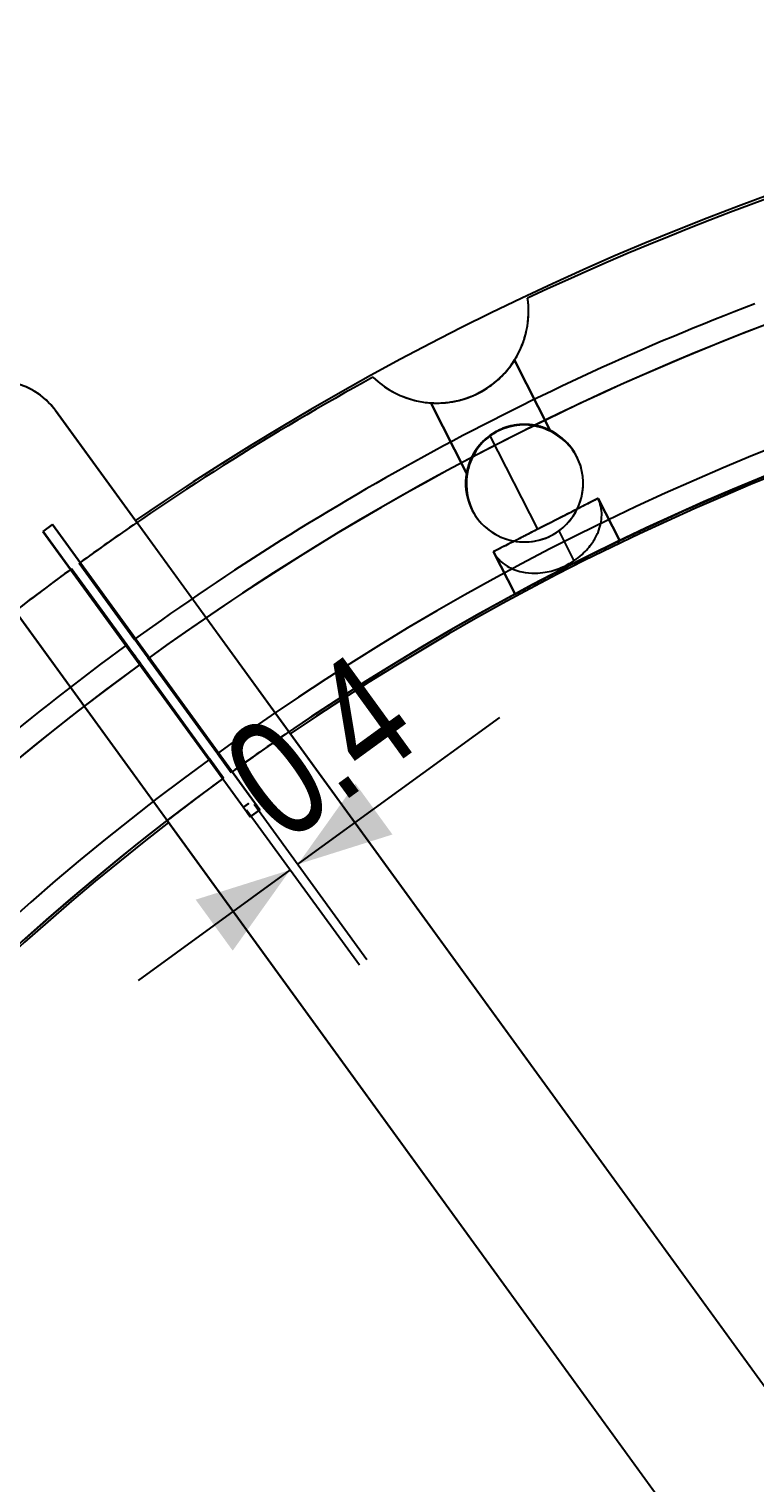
# Model space of a CAD drawing. Header units: millimetres. Extents: x -235 to 540, y -175 to 360.
# Drawn here: x -71.9 to -41, y 57.3 to 119.1 of the extents above; entities that cross this region are included whole.
import ezdxf

# ---------------------------------------------------------------- set-up
doc = ezdxf.new("R2010")
doc.units = ezdxf.units.MM
doc.layers.get('0').update_dxf_attribs({"color": 1, "linetype": 'CONTINUOUS'})
doc.layers.add('BEM', color=1, linetype='CONTINUOUS')

# ---------------------------------------------------------------- blocks, each defined once
blk = doc.blocks.new('Fig_001')
at = {"color": 4, "linetype": 'CONTINUOUS'}
for p, q in [((506.345, 303.198), (518.48, 312.015)), ((518.774, 311.61), (506.639, 302.794)), ((518.48, 312.015), (518.774, 311.61)), ((506.639, 302.794), (506.345, 303.198))]:
    blk.add_line(p, q, dxfattribs=at)
at = {"color": 1, "linetype": 'CONTINUOUS'}
for p in [(506.75, 303.492), (506.897, 303.29)]:
    blk.add_point(p, dxfattribs=at)
blk = doc.blocks.new('GENSEC-Fig_001-00023-1656314857')
at = {"color": 6, "linetype": 'CONTINUOUS'}
for p, q in [((97.744, 71.327), (86.012, 62.803)), ((97.744, 71.327, 20), (86.012, 62.803, 20)), ((98.041, 70.919), (97.744, 71.327)), ((98.041, 70.919, 20), (97.744, 71.327, 20)), ((85.902, 62.1), (98.041, 70.919)), ((85.902, 62.1, 20), (98.041, 70.919, 20)), ((86.012, 62.803), (85.606, 62.508)), ((86.012, 62.803, 20), (85.606, 62.508, 20)), ((85.606, 62.508), (85.902, 62.1)), ((85.606, 62.508, 20), (85.902, 62.1, 20)), ((86.16, 62.599), (86.012, 62.803)), ((86.16, 62.599, 20), (86.012, 62.803, 20)), ((86.012, 62.803), (86.159, 62.601)), ((86.012, 62.803, 20), (86.159, 62.601, 20))]:
    blk.add_line(p, q, dxfattribs=at)
at = {"color": 3, "linetype": 'CONTINUOUS'}
for p, q in [((97.744, 71.327), (97.744, 71.327, 20)), ((98.041, 70.919), (98.041, 70.919, 20)), ((85.606, 62.508), (85.606, 62.508, 20)), ((86.012, 62.803), (86.012, 62.803, 20)), ((86.012, 62.803), (86.012, 62.803, 20)), ((86.159, 62.601), (86.159, 62.601, 20)), ((86.16, 62.599), (86.16, 62.599, 20)), ((85.902, 62.1), (85.902, 62.1, 20))]:
    blk.add_line(p, q, dxfattribs=at)

msp = doc.modelspace()

# ---------------------------------------------------------------- linework, layer by layer
at = {"color": 2, "linetype": 'CONTINUOUS'}
for p, q in [((-50.709, 107.655, 2.679), (-50.709, 107.655, 30)), ((-51.268, 105.024, 19), (-51.268, 105.024, 17)), ((-51.268, 105.024, 17), (-49.746, 102.037, 17)), ((-49.746, 102.037, 19), (-51.268, 105.024, 19)), ((-49.746, 102.037, 9.5), (-51.268, 105.024, 9.5)), ((-49.746, 102.037, 26.5), (-51.268, 105.024, 26.5)), ((-57.288, 104.303, 30), (-57.288, 104.303, 2.679)), ((-67.332, 98.119), (-70.798, 102.889)), ((-70.798, 102.889), (-67.391, 98.2)), ((-2.98, 9.546, -20), (-70.798, 102.889, -20)), ((-70.798, 102.889), (-70.798, 102.889, -20)), ((-54.832, 103.208, 17), (-54.832, 103.208, 19)), ((-54.832, 103.208, 19), (-53.31, 100.221, 19)), ((-53.31, 100.221, 17), (-54.832, 103.208, 17)), ((-54.832, 103.208, 9.5), (-53.31, 100.221, 9.5)), ((-54.832, 103.208, 26.5), (-53.31, 100.221, 26.5)), ((-51.982, 102.02, 31), (-51.982, 102.02, 28.5)), ((-51.982, 102.02, 7.5), (-51.982, 102.02, 1.474)), ((-51.982, 102.02, 15), (-51.982, 102.02, 11.5)), ((-51.982, 102.02, 24.5), (-51.982, 102.02, 21)), ((-51.982, 102.02, 31), (-51.973, 102.002, 31.012)), ((-49.746, 102.037, 17), (-49.746, 102.037, 19)), ((-50.277, 97.838, 48.859), (-52.297, 101.803, 31.013)), ((-48.599, 100.886, 31), (-48.619, 100.928, 30.624)), ((-53.31, 100.221, 19), (-53.31, 100.221, 17)), ((-75.975, 99.127, -20), (-8.158, 5.784, -20)), ((-47.712, 99.146, 38.5), (-46.79, 97.338, 38.5)), ((-47.712, 99.145, 38.454), (-47.712, 99.146, 38.5)), ((-47.711, 99.146, 38.645), (-47.711, 99.146, 38.5)), ((-47.711, 99.146, 54.5), (-47.711, 99.146, 38.645)), ((-46.79, 97.338, 54.5), (-47.711, 99.146, 54.5)), ((-53.074, 98.658, 30.624), (-53.053, 98.617, 31)), ((-67.391, 98.2, -7), (-67.391, 98.2)), ((-60.805, 89.135, -7), (-67.391, 98.2, -7)), ((-49.387, 97.763, 30.321), (-48.741, 96.495, 36.029)), ((-49.712, 97.565, 0.134), (-49.712, 97.565, 30.317)), ((-46.79, 97.338, 38.5), (-46.79, 97.338, 54.5)), ((-52.166, 96.876, 38.645), (-52.166, 96.876, 54.5)), ((-52.166, 96.876, 38.5), (-52.166, 96.876, 38.645)), ((-51.245, 95.068, 38.5), (-52.166, 96.876, 38.5)), ((-52.166, 96.876, 54.5), (-51.245, 95.068, 54.5)), ((-52.166, 96.876, 38.5), (-52.166, 96.876, 38.454)), ((-70.108, 96.155), (-64.23, 88.065)), ((-70.108, 96.155, 2.679), (-64.23, 88.065, 0)), ((-67.757, 92.919, 34), (-70.108, 96.155, 30)), ((-70.108, 96.155, 2.679), (-70.108, 96.155, 30)), ((-63.907, 88.3), (-69.785, 96.39)), ((-63.907, 88.3), (-69.785, 96.39, 2.679)), ((-69.785, 96.39, 30), (-67.433, 93.154, 34)), ((-69.785, 96.39, 2.679), (-69.785, 96.39, 30)), ((-51.245, 95.068, 54.5), (-51.245, 95.068, 38.5)), ((-72.569, 94.438, -7), (-65.983, 85.374, -7)), ((-67.169, 92.11, 67), (-63.643, 87.256, 67)), ((-67.169, 92.11, 35.732), (-67.169, 92.11, 67)), ((-66.846, 92.345, 67), (-66.846, 92.345, 35.732)), ((-63.319, 87.491, 67), (-66.846, 92.345, 67)), ((-2.98, 9.546), (-60.864, 89.216)), ((-60.805, 89.135), (-60.805, 89.135, -7)), ((-2.98, 9.546), (-60.805, 89.135)), ((-64.23, 88.065), (-63.643, 87.256)), ((-63.643, 87.256), (-64.23, 88.065, 0)), ((-63.319, 87.491), (-63.907, 88.3)), ((-63.907, 88.3), (-63.319, 87.491)), ((-63.643, 87.256, 67), (-63.643, 87.256)), ((-63.319, 87.491), (-63.319, 87.491, 67)), ((-66.042, 85.455), (-8.158, 5.784)), ((-65.983, 85.374, -7), (-65.983, 85.374)), ((-65.983, 85.374), (-8.158, 5.784))]:
    msp.add_line(p, q, dxfattribs=at)
for centre, radius, start, end in [((0, 0), 119.1, 37.53962, 124.46038), ((0, 0, -7), 119.1, 37.53962, 124.46038), ((0, 0, 2.679), 119, 100.77779, 115.22221), ((0, 0, 30), 119, 100.77781, 115.22223), ((0, 0, 67), 114, 91.50796, 125.89948), ((0, 0, 35.732), 114, 94.72833, 125.89948), ((0, 0), 109, 36.10514, 125.89486), ((0, 0), 108, 36.1061, 125.8939), ((0, 0, 67), 108, 91.59175, 125.8939), ((0, 0, -7), 107.9, 37.69948, 124.30052), ((0, 0), 107.9, 37.69948, 124.30052), ((-0.022, -0.001, 34.017), 114.988, 110.89846, 125.89114), ((-73.225, 101.125), 3, 35.99979, 126.00021), ((-73.225, 101.125), 3, 36, 126), ((-73.225, 101.125, -20), 3, 36, 126), ((0, 0, 2.679), 119, 118.7778, 125.90371), ((0, 0, 30.001), 119, 118.77782, 125.90372), ((-50.847, 99.793, 31), 2.5, 117, -151.94186), ((-50.847, 99.793, 31), 2.5, 25.94186, 117), ((-0.097, 0.136), 118.833, 124.45749, 125.90414), ((0, 0, 2.679), 119, 126.0963, 133.22221), ((0, 0, 30.002), 119, 126.09631, 133.22224), ((0, 0), 119, 126.0963, 127.54092), ((0.006, 0.023, 34.021), 114.985, 126.10874, 140.87401), ((0, 0, 35.732), 114, 126.10052, -175.27167), ((0, 0, 67), 114, 126.10052, 178.49204), ((0, 0), 108, 124.3021, 125.8939), ((0, 0), 109, 126.10514, -144.10514), ((0, 0), 108, 126.1061, -144.1061), ((0, 0, 67), 108, 126.1061, 178.40825), ((0, 0), 108, 126.1061, 127.6979), ((0, 0), 107.9, 127.69948, -145.69948), ((0, 0, -7), 107.9, 127.69948, -145.69948)]:
    msp.add_arc(centre, radius, start, end, dxfattribs=at)
at = {"color": 2, "linetype": 'CONTINUOUS', "extrusion": (0.112553, -0.233879, 0.965729)}
msp.add_arc((-2.926, 116.803, -28.298), 4.093, -36.42207, -16.90146, dxfattribs=at)
at = {"color": 2, "linetype": 'CONTINUOUS', "extrusion": (-0.306714, 0.638215, 0.706121)}
msp.add_arc((5.583, -64.204, 105.444), 6.662, 153.36085, 167.68787, dxfattribs=at)
at = {"color": 2, "linetype": 'CONTINUOUS', "extrusion": (-0.314865, 0.637307, 0.703349)}
msp.add_arc((2.968, -63.161, 105.674), 5.194, 138.99012, 152.91787, dxfattribs=at)
at = {"color": 2, "linetype": 'CONTINUOUS', "extrusion": (0.11669, -0.234618, 0.965058)}
msp.add_arc((-1.25, 116.67, -28.588), 3.95, -57.44957, -37.13243, dxfattribs=at)
at = {"color": 2, "linetype": 'CONTINUOUS', "extrusion": (-0.321105, 0.63784, 0.700037)}
msp.add_arc((1.161, -61.883, 105.944), 3.982, 124.12229, 138.67116, dxfattribs=at)
at = {"color": 2, "linetype": 'CONTINUOUS', "extrusion": (0.120818, -0.237214, 0.963915)}
msp.add_arc((-0.019, 116.405, -29.075), 3.78, -99.30741, -57.88248, dxfattribs=at)
at = {"color": 2, "linetype": 'CONTINUOUS', "extrusion": (-0.324535, 0.638984, 0.697407)}
msp.add_arc((0.306, -60.864, 106.155), 3.217, 110.40031, 123.8921, dxfattribs=at)
at = {"color": 2, "linetype": 'CONTINUOUS', "extrusion": (0.530817, -0.804253, 0.267228)}
for centre, start, end in [((12.953, 40.2, -109.307), -58.98006, -42.09319), ((12.953, 56.582, -104.765), -58.98004, -42.09317), ((12.953, 47.427, -107.303), -58.97999, -42.09313)]:
    msp.add_arc(centre, 2.117, start, end, dxfattribs=at)
at = {"color": 2, "linetype": 'CONTINUOUS', "extrusion": (-0.586246, 0.783326, 0.206678)}
for centre, start, end in [((-19.759, -14.552, 114.401), 128.33803, 141.62829), ((-19.759, 2.081, 117.914), 128.33802, 141.62828), ((-19.759, -5.257, 116.364), 128.33802, 141.62828)]:
    msp.add_arc(centre, 2.149, start, end, dxfattribs=at)
at = {"color": 2, "linetype": 'CONTINUOUS', "extrusion": (0.694642, -0.71251, 0.099008)}
for centre, start, end in [((34.541, 20.555, -109.542), -44.20319, -24.71339), ((34.541, 37.471, -107.858), -44.20317, -24.71337)]:
    msp.add_arc(centre, 2.087, start, end, dxfattribs=at)
at = {"color": 2, "linetype": 'CONTINUOUS', "extrusion": (0.694642, -0.712509, 0.099007)}
msp.add_arc((34.541, 28.018, -108.799), 2.087, -44.20314, -24.71333, dxfattribs=at)
at = {"color": 2, "linetype": 'CONTINUOUS', "extrusion": (-0.732147, 0.677847, 0.066961)}
for centre, start, end in [((-40.22, 2.091, 109.384), 140.09199, 159.33498), ((-40.22, 19.053, 110.523), 140.09198, 159.33497), ((-40.22, 11.57, 110.02), 140.09198, 159.33497)]:
    msp.add_arc(centre, 2.032, start, end, dxfattribs=at)
at = {"color": 2, "linetype": 'CONTINUOUS', "extrusion": (0.825837, -0.56389, 0.00449)}
msp.add_arc((56.033, 9.963, -101.518), 1.791, -25.34077, -0.22235, dxfattribs=at)
at = {"color": 2, "linetype": 'CONTINUOUS', "extrusion": (0.825838, -0.56389, 0.00449)}
for centre, start, end in [((56.033, 26.963, -101.442), -25.34075, -0.22233), ((56.033, 17.463, -101.485), -25.34071, -0.22229)]:
    msp.add_arc(centre, 1.791, start, end, dxfattribs=at)
at = {"color": 2, "linetype": 'CONTINUOUS', "extrusion": (-0.832966, 0.553319, 0.00236)}
for centre, start, end in [((-57.349, 9.259, 100.838), 159.09438, 179.89014), ((-57.349, 26.259, 100.878), 159.09437, 179.89012), ((-57.349, 18.759, 100.861), 159.09437, 179.89007)]:
    msp.add_arc(centre, 1.765, start, end, dxfattribs=at)
at = {"color": 2, "linetype": 'CONTINUOUS', "extrusion": (0.122121, -0.229878, 0.965527)}
msp.add_arc((2.2, 116.77, -28.386), 4.037, -162.91247, -127.49717, dxfattribs=at)
at = {"color": 2, "linetype": 'CONTINUOUS', "extrusion": (-0.336638, 0.622754, 0.706294)}
msp.add_arc((-5.846, -64.265, 105.429), 6.801, 12.35926, 24.11263, dxfattribs=at)
at = {"color": 2, "linetype": 'CONTINUOUS', "extrusion": (-0.326174, 0.640169, 0.695553)}
msp.add_arc((0, -60.154, 106.303), 2.756, 82.83938, 110.5128, dxfattribs=at)
at = {"color": 2, "linetype": 'CONTINUOUS', "extrusion": (-0.409257, 0.79911, 0.440378)}
for centre, start, end in [((-0.24, -42.711, 109.48), 89.27794, 114.00583), ((-0.24, -27.448, 116.966), 89.27793, 114.00582), ((-0.24, -34.182, 113.663), 89.27793, 114.00582)]:
    msp.add_arc(centre, 1.82, start, end, dxfattribs=at)
at = {"color": 2, "linetype": 'CONTINUOUS', "extrusion": (0.417346, -0.805006, 0.421649)}
for centre, start, end in [((0.815, 57.702, -102.29), -89.08421, -56.59579), ((0.815, 73.116, -95.122), -89.08419, -56.59577), ((0.815, 64.502, -99.128), -89.08413, -56.59572)]:
    msp.add_arc(centre, 1.864, start, end, dxfattribs=at)
at = {"color": 2, "linetype": 'CONTINUOUS', "extrusion": (-0.470902, 0.813456, 0.341381)}
for centre, start, end in [((-6.174, -30.853, 113.063), 112.83198, 130.25088), ((-6.174, -14.874, 118.867), 112.83197, 130.25087), ((-6.174, -21.924, 116.306), 112.83197, 130.25087)]:
    msp.add_arc(centre, 2.032, start, end, dxfattribs=at)
at = {"color": 2, "linetype": 'CONTINUOUS', "extrusion": (-0.331445, 0.628142, 0.703976)}
msp.add_arc((-3.43, -63.397, 105.623), 5.466, 24.44244, 37.89468, dxfattribs=at)
at = {"color": 2, "linetype": 'CONTINUOUS', "extrusion": (-0.32824, 0.632844, 0.701261)}
msp.add_arc((-1.739, -62.357, 105.845), 4.398, 38.33341, 47.76535, dxfattribs=at)
at = {"color": 2, "linetype": 'CONTINUOUS', "extrusion": (0.12075, -0.235943, 0.964236)}
msp.add_arc((0.229, 116.482, -28.939), 3.825, -126.5458, -99.53275, dxfattribs=at)
at = {"color": 2, "linetype": 'CONTINUOUS', "extrusion": (-0.326602, 0.636455, 0.698753)}
msp.add_arc((-0.688, -61.389, 106.047), 3.595, 47.81315, 62.06736, dxfattribs=at)
at = {"color": 2, "linetype": 'CONTINUOUS', "extrusion": (0.289137, -0.934711, 0.206677)}
for centre, start, end in [((-19.759, 33.142, -110.474), -141.62834, -128.33808), ((-19.759, 49.775, -106.96), -141.62832, -128.33806)]:
    msp.add_arc(centre, 2.149, start, end, dxfattribs=at)
at = {"color": 2, "linetype": 'CONTINUOUS', "extrusion": (0.289137, -0.934711, 0.206678)}
msp.add_arc((-19.759, 40.48, -108.924), 2.149, -141.62828, -128.33802, dxfattribs=at)
at = {"color": 2, "linetype": 'CONTINUOUS', "extrusion": (-0.338648, 0.902168, 0.267228)}
for centre, start, end in [((12.953, -21.891, 114.385), 42.09314, 58.98), ((12.953, -5.509, 118.928), 42.09313, 58.97999), ((12.953, -12.736, 116.923), 42.09313, 58.97999)]:
    msp.add_arc(centre, 2.117, start, end, dxfattribs=at)
at = {"color": 2, "linetype": 'CONTINUOUS', "extrusion": (-0.326086, 0.639449, 0.696256)}
msp.add_arc((-0.077, -60.426, 106.247), 2.926, 62.08358, 82.52625, dxfattribs=at)
at = {"color": 2, "linetype": 'CONTINUOUS', "extrusion": (0.38131, -0.859105, 0.341381)}
for centre, start, end in [((-6.174, 48.712, -106.577), -130.25093, -112.83203), ((-6.174, 64.69, -100.774), -130.25091, -112.83202), ((-6.174, 55.761, -104.017), -130.25087, -112.83197)]:
    msp.add_arc(centre, 2.032, start, end, dxfattribs=at)
at = {"color": 2, "linetype": 'CONTINUOUS', "extrusion": (-0.405953, 0.810811, 0.421649)}
for centre, start, end in [((0.815, -40.473, 110.302), 56.59573, 89.08414), ((0.815, -25.058, 117.47), 56.59572, 89.08413), ((0.815, -31.859, 114.307), 56.59572, 89.08413)]:
    msp.add_arc(centre, 1.864, start, end, dxfattribs=at)
at = {"color": 2, "linetype": 'CONTINUOUS', "extrusion": (0.405938, -0.800801, 0.440377)}
for centre, start, end in [((-0.24, 59.77, -101.112), -114.00589, -89.27802), ((-0.24, 75.032, -93.626), -114.00587, -89.27799)]:
    msp.add_arc(centre, 1.82, start, end, dxfattribs=at)
at = {"color": 2, "linetype": 'CONTINUOUS', "extrusion": (0.405938, -0.800801, 0.440378)}
msp.add_arc((-0.24, 66.503, -97.81), 1.82, -114.00582, -89.27793, dxfattribs=at)
at = {"color": 2, "linetype": 'CONTINUOUS', "extrusion": (0.029219, 0.999563, 0.00449)}
for centre, start, end in [((56.033, 9.037, 101.604), 0.2223, 25.34072), ((56.033, 26.037, 101.68), 0.22229, 25.34071), ((56.033, 18.537, 101.646), 0.22229, 25.34071)]:
    msp.add_arc(centre, 1.791, start, end, dxfattribs=at)
at = {"color": 2, "linetype": 'CONTINUOUS', "extrusion": (-0.041961, -0.999116, 0.00236)}
for centre, start, end in [((-57.349, 9.741, -100.794), -179.89008, -159.09445), ((-57.349, 26.741, -100.753), -179.89007, -159.09442), ((-57.349, 17.241, -100.776), -179.89007, -159.09437)]:
    msp.add_arc(centre, 1.765, start, end, dxfattribs=at)
at = {"color": 2, "linetype": 'CONTINUOUS', "extrusion": (0.118044, -0.990748, 0.06696)}
msp.add_arc((-40.22, 16.866, -108.112), 2.032, -159.33504, -140.09204, dxfattribs=at)
at = {"color": 2, "linetype": 'CONTINUOUS', "extrusion": (0.118044, -0.990748, 0.066961)}
msp.add_arc((-40.22, 33.828, -106.974), 2.032, -159.33502, -140.09202, dxfattribs=at)
at = {"color": 2, "linetype": 'CONTINUOUS', "extrusion": (0.118045, -0.990748, 0.066961)}
msp.add_arc((-40.22, 24.349, -107.61), 2.032, -159.33497, -140.09198, dxfattribs=at)
at = {"color": 2, "linetype": 'CONTINUOUS', "extrusion": (-0.168132, 0.98078, 0.099008)}
msp.add_arc((34.541, -1.648, 111.423), 2.087, 24.71333, 44.20314, dxfattribs=at)
at = {"color": 2, "linetype": 'CONTINUOUS', "extrusion": (-0.168132, 0.98078, 0.099007)}
for centre in [(34.541, 15.268, 113.106), (34.541, 7.805, 112.363)]:
    msp.add_arc(centre, 2.087, 24.71333, 44.20314, dxfattribs=at)
at = {"color": 2, "linetype": 'CONTINUOUS', "extrusion": (0.115888, -0.226857, 0.967009)}
msp.add_arc((0.124, 108.64, -27.743), 2.458, 90.09567, 135.9081, dxfattribs=at)
at = {"color": 2, "linetype": 'CONTINUOUS', "extrusion": (-0.359557, 0.701931, 0.614827)}
msp.add_arc((-0.253, -56.926, 99.524), 1.641, -89.78927, -61.48021, dxfattribs=at)
at = {"color": 2, "linetype": 'CONTINUOUS', "extrusion": (0.359557, -0.701931, 0.614827)}
for centre, start, end in [((0.253, 77.826, -83.231), 90.21071, 118.51977), ((0.253, 91.233, -72.779), 90.21073, 118.51978)]:
    msp.add_arc(centre, 1.641, start, end, dxfattribs=at)
at = {"color": 2, "linetype": 'CONTINUOUS', "extrusion": (0.358002, -0.700326, 0.617558)}
msp.add_arc((0.155, 85.608, -77.088), 1.62, 90.13054, 114.66888, dxfattribs=at)
at = {"color": 2, "linetype": 'CONTINUOUS', "extrusion": (-0.358002, 0.700326, 0.617558)}
for centre, start, end in [((-0.155, -63.192, 94.689), -89.86957, -65.33104), ((-0.155, -49.821, 105.187), -89.86946, -65.33107)]:
    msp.add_arc(centre, 1.62, start, end, dxfattribs=at)
at = {"color": 2, "linetype": 'CONTINUOUS', "extrusion": (-0.006758, 0.013243, 0.999889)}
msp.add_arc((-50.664, 99.423, 32.711), 2.418, 117.00392, 126.03841, dxfattribs=at)
at = {"color": 2, "linetype": 'CONTINUOUS', "extrusion": (0.115248, -0.226304, 0.967215)}
msp.add_arc((-0.025, 108.689, -27.653), 2.432, 63.68602, 89.98124, dxfattribs=at)
at = {"color": 2, "linetype": 'CONTINUOUS', "extrusion": (0.356532, -0.703472, 0.614827)}
msp.add_arc((-0.253, 85.318, -77.39), 1.641, 61.48015, 89.78924, dxfattribs=at)
at = {"color": 2, "linetype": 'CONTINUOUS', "extrusion": (-0.356532, 0.703472, 0.614827)}
for centre, start, end in [((0.253, -49.434, 105.365), -118.51985, -90.21076), ((0.253, -62.841, 94.913), -118.51994, -90.21088)]:
    msp.add_arc(centre, 1.641, start, end, dxfattribs=at)
at = {"color": 2, "linetype": 'CONTINUOUS', "extrusion": (-0.356147, 0.701271, 0.617558)}
msp.add_arc((0.155, -57.293, 99.32), 1.62, -114.66888, -90.13056, dxfattribs=at)
at = {"color": 2, "linetype": 'CONTINUOUS', "extrusion": (0.356147, -0.701271, 0.617558)}
for centre, start, end in [((-0.155, 91.507, -72.457), 65.33105, 89.86943), ((-0.155, 78.136, -82.955), 65.33102, 89.86941)]:
    msp.add_arc(centre, 1.62, start, end, dxfattribs=at)
at = {"color": 2, "linetype": 'CONTINUOUS', "extrusion": (-0.004105, 0.003306, 0.999986)}
msp.add_arc((-50.734, 99.704, 31.562), 2.46, 71.75516, 116.841, dxfattribs=at)
at = {"color": 2, "linetype": 'CONTINUOUS', "extrusion": (-0.343039, 0.755031, 0.558796)}
msp.add_arc((5.249, -49.498, 103.256), 2.014, -134.42947, -113.35248, dxfattribs=at)
at = {"color": 2, "linetype": 'CONTINUOUS', "extrusion": (0.343038, -0.755031, 0.558795)}
for centre, start, end in [((-5.249, 85.573, -78.949), 45.57047, 66.64747), ((-5.249, 71.475, -88.448), 45.57045, 66.64744)]:
    msp.add_arc(centre, 2.014, start, end, dxfattribs=at)
at = {"color": 2, "linetype": 'CONTINUOUS', "extrusion": (0.33805, -0.764171, 0.549331)}
msp.add_arc((-6.406, 78.332, -84.016), 2.062, 45.45335, 63.38287, dxfattribs=at)
at = {"color": 2, "linetype": 'CONTINUOUS', "extrusion": (-0.33805, 0.764171, 0.549331)}
for centre, start, end in [((6.406, -40.312, 109.011), -134.54665, -116.61713), ((6.406, -54.517, 99.672), -134.54671, -116.6172)]:
    msp.add_arc(centre, 2.062, start, end, dxfattribs=at)
at = {"color": 2, "linetype": 'CONTINUOUS', "extrusion": (0.115182, -0.228841, 0.966625)}
msp.add_arc((-0.592, 108.55, -27.91), 2.513, 38.62638, 63.9134, dxfattribs=at)
at = {"color": 2, "linetype": 'CONTINUOUS', "extrusion": (-0.244039, 0.870064, 0.428291)}
msp.add_arc((22.743, -32.202, 107.988), 2.439, -142.03629, -129.79238, dxfattribs=at)
at = {"color": 2, "linetype": 'CONTINUOUS', "extrusion": (0.244038, -0.870065, 0.428291)}
msp.add_arc((-22.743, 71.511, -89.357), 2.439, 37.96368, 50.20758, dxfattribs=at)
at = {"color": 2, "linetype": 'CONTINUOUS', "extrusion": (0.244038, -0.870065, 0.42829)}
msp.add_arc((-22.743, 56.149, -96.638), 2.439, 37.96367, 50.20756, dxfattribs=at)
at = {"color": 2, "linetype": 'CONTINUOUS', "extrusion": (0.239204, -0.873783, 0.423421)}
msp.add_arc((-23.446, 64.166, -92.805), 2.45, 37.86076, 49.82296, dxfattribs=at)
at = {"color": 2, "linetype": 'CONTINUOUS', "extrusion": (-0.239204, 0.873783, 0.423421)}
msp.add_arc((23.446, -22.946, 112.07), 2.45, -142.13923, -130.17704, dxfattribs=at)
at = {"color": 2, "linetype": 'CONTINUOUS', "extrusion": (-0.239203, 0.873783, 0.42342)}
msp.add_arc((23.446, -38.346, 104.872), 2.45, -142.13929, -130.17709, dxfattribs=at)
at = {"color": 2, "linetype": 'CONTINUOUS', "extrusion": (0.050127, 0.981386, 0.185387)}
msp.add_arc((57.077, -1.354, 100.737), 2.267, -154.29036, -135.92539, dxfattribs=at)
at = {"color": 2, "linetype": 'CONTINUOUS', "extrusion": (-0.050128, -0.981386, 0.185386)}
for centre, start, end in [((-57.077, 44.099, -92.672), 25.7096, 44.07457), ((-57.077, 27.394, -95.824), 25.70958, 44.07455)]:
    msp.add_arc(centre, 2.267, start, end, dxfattribs=at)
at = {"color": 2, "linetype": 'CONTINUOUS', "extrusion": (-0.063587, -0.982335, 0.175995)}
msp.add_arc((-58.402, 35.706, -93.673), 2.243, 24.95231, 43.99201, dxfattribs=at)
at = {"color": 2, "linetype": 'CONTINUOUS', "extrusion": (0.063586, 0.982335, 0.175995)}
msp.add_arc((58.402, 9.084, 101.681), 2.243, -155.04769, -136.00799, dxfattribs=at)
at = {"color": 2, "linetype": 'CONTINUOUS', "extrusion": (0.063589, 0.982335, 0.175994)}
msp.add_arc((58.402, -7.651, 98.689), 2.243, -155.0478, -136.00805, dxfattribs=at)
at = {"color": 2, "linetype": 'CONTINUOUS', "extrusion": (-0.014317, -0.031436, 0.999403)}
msp.add_arc((-87.635, 70.628, 28.506), 2.611, 52.43433, 96.33533, dxfattribs=at)
at = {"color": 2, "linetype": 'CONTINUOUS', "extrusion": (0.336402, 0.941293, 0.028311)}
msp.add_arc((82.719, 14.826, 79.789), 1.546, -164.92969, -153.0293, dxfattribs=at)
at = {"color": 2, "linetype": 'CONTINUOUS', "extrusion": (-0.336403, -0.941293, 0.028311)}
msp.add_arc((-82.719, 28.656, -78.557), 1.546, 15.07025, 26.97064, dxfattribs=at)
at = {"color": 2, "linetype": 'CONTINUOUS', "extrusion": (-0.336403, -0.941292, 0.02831)}
msp.add_arc((-82.719, 11.663, -79.039), 1.546, 15.07022, 26.97062, dxfattribs=at)
at = {"color": 2, "linetype": 'CONTINUOUS', "extrusion": (-0.349207, -0.936757, 0.023247)}
msp.add_arc((-83.756, 20.746, -77.767), 1.51, 13.60741, 25.98657, dxfattribs=at)
at = {"color": 2, "linetype": 'CONTINUOUS', "extrusion": (0.349207, 0.936757, 0.023247)}
msp.add_arc((83.756, 24.742, 78.825), 1.51, -166.39258, -154.01343, dxfattribs=at)
at = {"color": 2, "linetype": 'CONTINUOUS', "extrusion": (0.349208, 0.936757, 0.023246)}
msp.add_arc((83.756, 7.747, 78.43), 1.51, -166.39276, -154.01357, dxfattribs=at)
at = {"color": 2, "linetype": 'CONTINUOUS', "extrusion": (0.113003, -0.232779, 0.965942)}
msp.add_arc((-2.317, 108.372, -28.204), 2.656, -11.14125, 39.24726, dxfattribs=at)
at = {"color": 2, "linetype": 'CONTINUOUS', "extrusion": (0.426806, 0.904343, 0.001033)}
msp.add_arc((89.785, 16.929, 71.062), 1.247, -179.87894, -164.89904, dxfattribs=at)
at = {"color": 2, "linetype": 'CONTINUOUS', "extrusion": (-0.427144, -0.904183, 0.000969905)}
msp.add_arc((-89.81, 26.566, -70.986), 1.246, 0.11163, 15.10128, dxfattribs=at)
at = {"color": 2, "linetype": 'CONTINUOUS', "extrusion": (-0.426806, -0.904342, 0.001033)}
msp.add_arc((-89.785, 9.571, -71.035), 1.247, 0.12096, 15.10087, dxfattribs=at)
at = {"color": 2, "linetype": 'CONTINUOUS', "extrusion": (-0.429524, -0.903055, 0.000737844)}
msp.add_arc((-89.988, 19.05, -70.764), 1.237, 0.08514, 13.52784, dxfattribs=at)
at = {"color": 2, "linetype": 'CONTINUOUS', "extrusion": (0.429929, 0.902862, 0.000669859)}
msp.add_arc((90.019, 26.454, 70.756), 1.236, -179.92539, -166.47167, dxfattribs=at)
at = {"color": 2, "linetype": 'CONTINUOUS', "extrusion": (0.429524, 0.903055, 0.000737826)}
msp.add_arc((89.988, 9.45, 70.785), 1.237, -179.91478, -166.47233, dxfattribs=at)
at = {"color": 2, "linetype": 'CONTINUOUS', "extrusion": (0.004034, 0.002186, 0.999989)}
msp.add_arc((-50.955, 99.732, 31.024), 2.483, 126.21514, 166.10974, dxfattribs=at)
at = {"color": 2, "linetype": 'CONTINUOUS', "extrusion": (-0.419526, 0.722657, 0.549331)}
msp.add_arc((-6.406, -48.25, 103.792), 2.062, -63.38292, -45.45339, dxfattribs=at)
at = {"color": 2, "linetype": 'CONTINUOUS', "extrusion": (0.419526, -0.722657, 0.549331)}
for centre, start, end in [((6.406, 70.394, -89.235), 116.61706, 134.54659), ((6.406, 84.599, -79.896), 116.61708, 134.5466)]:
    msp.add_arc(centre, 2.062, start, end, dxfattribs=at)
at = {"color": 2, "linetype": 'CONTINUOUS', "extrusion": (0.4092, -0.72132, 0.558796)}
msp.add_arc((5.249, 79.353, -83.14), 2.014, 113.35248, 134.42947, dxfattribs=at)
at = {"color": 2, "linetype": 'CONTINUOUS', "extrusion": (-0.4092, 0.72132, 0.558795)}
for centre, start, end in [((-5.249, -55.718, 99.065), -66.64745, -45.57046), ((-5.249, -41.62, 108.565), -66.64748, -45.57048)]:
    msp.add_arc(centre, 2.014, start, end, dxfattribs=at)
at = {"color": 2, "linetype": 'CONTINUOUS', "extrusion": (-0.8321, 0.525961, 0.175996)}
msp.add_arc((-58.402, -0.268, 100.009), 2.243, -43.99205, -24.95238, dxfattribs=at)
at = {"color": 2, "linetype": 'CONTINUOUS', "extrusion": (0.8321, -0.525961, 0.175997)}
msp.add_arc((58.402, 26.354, -95.345), 2.243, 136.00794, 155.04759, dxfattribs=at)
at = {"color": 2, "linetype": 'CONTINUOUS', "extrusion": (0.8321, -0.525961, 0.175996)}
msp.add_arc((58.402, 43.089, -92.353), 2.243, 136.00795, 155.04761, dxfattribs=at)
at = {"color": 2, "linetype": 'CONTINUOUS', "extrusion": (0.823422, -0.536291, 0.185387)}
msp.add_arc((57.077, 36.729, -94.063), 2.267, 135.92539, 154.29036, dxfattribs=at)
at = {"color": 2, "linetype": 'CONTINUOUS', "extrusion": (-0.823423, 0.53629, 0.185386)}
msp.add_arc((-57.077, -8.723, 99.346), 2.267, -44.07456, -25.70959, dxfattribs=at)
at = {"color": 2, "linetype": 'CONTINUOUS', "extrusion": (-0.823422, 0.53629, 0.185386)}
msp.add_arc((-57.077, 7.982, 102.498), 2.267, -44.07458, -25.7096, dxfattribs=at)
at = {"color": 2, "linetype": 'CONTINUOUS', "extrusion": (-0.566304, 0.707117, 0.423422)}
msp.add_arc((-23.446, -31.552, 108.048), 2.45, -49.82299, -37.8608, dxfattribs=at)
at = {"color": 2, "linetype": 'CONTINUOUS', "extrusion": (0.566303, -0.707117, 0.423422)}
msp.add_arc((23.446, 55.559, -96.827), 2.45, 130.177, 142.13919, dxfattribs=at)
at = {"color": 2, "linetype": 'CONTINUOUS', "extrusion": (0.566304, -0.707117, 0.423422)}
msp.add_arc((23.446, 70.96, -89.629), 2.45, 130.17701, 142.1392, dxfattribs=at)
at = {"color": 2, "linetype": 'CONTINUOUS', "extrusion": (0.560454, -0.708842, 0.428291)}
msp.add_arc((22.743, 64.733, -92.569), 2.439, 129.79238, 142.03629, dxfattribs=at)
at = {"color": 2, "linetype": 'CONTINUOUS', "extrusion": (-0.560455, 0.708842, 0.42829)}
msp.add_arc((-22.743, -38.98, 104.775), 2.439, -50.20757, -37.96367, dxfattribs=at)
at = {"color": 2, "linetype": 'CONTINUOUS', "extrusion": (-0.560455, 0.708842, 0.428291)}
msp.add_arc((-22.743, -23.618, 112.056), 2.439, -50.20758, -37.96369, dxfattribs=at)
at = {"color": 2, "linetype": 'CONTINUOUS', "extrusion": (0.055328, -0.108586, 0.992546)}
for centre, radius, start, end in [((-0.03, 114.896, 16.746), 2.53, -40.84393, 0.02533), ((-0.003, 114.873, 16.746), 2.495, -81.16414, -40.83583), ((0.002, 114.869, 16.746), 2.491, -135.9386, -90.03506)]:
    msp.add_arc(centre, radius, start, end, dxfattribs=at)
at = {"color": 2, "linetype": 'CONTINUOUS', "extrusion": (0.034839, -0.006737, 0.99937)}
msp.add_arc((88.325, 69.776, 28.468), 2.616, 86.97695, 126.97116, dxfattribs=at)
at = {"color": 2, "linetype": 'CONTINUOUS', "extrusion": (0.12048, -0.228349, 0.966096)}
msp.add_arc((1.711, 108.418, -28.139), 2.612, 135.07483, 167.27894, dxfattribs=at)
at = {"color": 2, "linetype": 'CONTINUOUS', "extrusion": (0.982499, -0.186266, 0.001033)}
msp.add_arc((89.785, 19.071, -71.025), 1.247, 164.89904, 179.87894, dxfattribs=at)
at = {"color": 2, "linetype": 'CONTINUOUS', "extrusion": (-0.982499, 0.186266, 0.001033)}
for centre, start, end in [((-89.785, 9.429, 71.055), -15.10091, -0.12101), ((-89.785, 26.429, 71.072), -15.10094, -0.12103)]:
    msp.add_arc(centre, 1.247, start, end, dxfattribs=at)
at = {"color": 2, "linetype": 'CONTINUOUS', "extrusion": (-0.983055, 0.183311, 0.000737868)}
msp.add_arc((-89.988, 16.95, 70.791), 1.237, -13.52796, -0.08514, dxfattribs=at)
at = {"color": 2, "linetype": 'CONTINUOUS', "extrusion": (0.983055, -0.183311, 0.000737884)}
msp.add_arc((89.988, 9.55, -70.771), 1.237, 166.47199, 179.91481, dxfattribs=at)
at = {"color": 2, "linetype": 'CONTINUOUS', "extrusion": (0.983055, -0.183311, 0.000737874)}
msp.add_arc((89.988, 26.55, -70.759), 1.237, 166.47202, 179.91483, dxfattribs=at)
at = {"color": 2, "linetype": 'CONTINUOUS', "extrusion": (-0.963111, 0.268099, 0.023247)}
msp.add_arc((-83.756, 15.244, 78.604), 1.51, -25.98667, -13.60753, dxfattribs=at)
at = {"color": 2, "linetype": 'CONTINUOUS', "extrusion": (0.963111, -0.2681, 0.023247)}
msp.add_arc((83.756, 11.248, -77.988), 1.51, 154.0133, 166.39243, dxfattribs=at)
at = {"color": 2, "linetype": 'CONTINUOUS', "extrusion": (0.963111, -0.268099, 0.023247)}
msp.add_arc((83.756, 28.244, -77.593), 1.51, 154.01332, 166.39246, dxfattribs=at)
at = {"color": 2, "linetype": 'CONTINUOUS', "extrusion": (0.959254, -0.281123, 0.028311)}
msp.add_arc((82.719, 21.159, -78.77), 1.546, 153.0293, 164.92969, dxfattribs=at)
at = {"color": 2, "linetype": 'CONTINUOUS', "extrusion": (-0.959254, 0.281122, 0.028311)}
for centre, start, end in [((-82.719, 7.33, 79.576), -26.97063, -15.07026), ((-82.719, 24.323, 80.058), -26.97065, -15.07029)]:
    msp.add_arc(centre, 1.546, start, end, dxfattribs=at)
at = {"color": 2, "linetype": 'CONTINUOUS', "extrusion": (0.114249, -0.232832, 0.965783)}
msp.add_arc((-1.809, 108.347, -28.27), 2.619, -43.32376, -11.18143, dxfattribs=at)
at = {"color": 2, "linetype": 'CONTINUOUS', "extrusion": (0.12207, -0.22826, 0.965917)}
msp.add_arc((2.384, 108.369, -28.215), 2.661, 166.80144, -142.94578, dxfattribs=at)
at = {"color": 2, "linetype": 'CONTINUOUS', "extrusion": (0.45399, -0.891007, 1.11378e-16)}
for centre, radius, start, end in [((0, 54.5, -110), 2.5, 0, 180), ((-16.195, 41.596, -110), 18.483, 10.06507, 14.82677), ((-24.311, 40.11, -110), 26.734, 7.18164, 10.16179), ((-32.665, 39.074, -110), 35.152, 3.43277, 7.1543), ((-39.228, 38.657, -110), 41.728, -0.01549, 3.46565), ((-0.548, 47.547, -110), 1.611, 39.70062, 49.39374), ((-1.251, 46.96, -110), 2.527, 32.56793, 39.74813), ((-2.877, 45.951, -110), 4.44, 23.62905, 32.25639), ((-5.904, 44.596, -110), 7.757, 18.73098, 23.83153), ((-9.766, 43.276, -110), 11.838, 14.93104, 18.77891), ((1.507, 46.765, -110), 2.848, 139.92866, 151.52994), ((0.559, 47.54, -110), 1.624, 132.0541, 139.29034), ((0.216, 47.926, -110), 1.108, 122.52731, 132.26705), ((0.042, 48.214, -110), 0.771, 103.26176, 123.13099), ((0, 48.369, -110), 0.61, 79.54704, 102.78748), ((-0.023, 48.267, -110), 0.714, 62.54718, 79.24118), ((-0.17, 47.989, -110), 1.029, 49.37103, 62.44546), ((27.896, 39.588, -110), 30.356, 170.56421, 175.00876), ((17.596, 41.298, -110), 19.915, 166.02777, 170.55859), ((10.183, 43.141, -110), 12.277, 161.01542, 166.02294), ((5.677, 44.685, -110), 7.513, 155.76149, 160.97197), ((3.301, 45.746, -110), 4.911, 151.05456, 155.6656), ((38.137, 38.681, -110), 40.637, 174.99168, -179.94928)]:
    msp.add_arc(centre, radius, start, end, dxfattribs=at)
at = {"color": 2, "linetype": 'CONTINUOUS', "extrusion": (0.119122, -0.234445, 0.964803)}
msp.add_arc((-0.134, 108.136, -28.666), 2.455, -89.76496, -43.97114, dxfattribs=at)
at = {"color": 2, "linetype": 'CONTINUOUS', "extrusion": (0.357749, -0.702123, 0.615661)}
for centre, radius, start, end in [((-1.43, 98.077, -63.007), 3.93, -17.71092, -0.76743), ((-0.91, 97.904, -63.007), 3.382, -35.59858, -17.60234), ((-0.436, 97.576, -63.007), 2.806, -48.02136, -35.78408), ((-0.14, 97.239, -63.007), 2.357, -66.22834, -47.89211), ((0, 96.888, -63.007), 1.977, -96.9911, -78.93009), ((-0.02, 96.985, -63.007), 2.076, -78.89532, -66.42357), ((0.844, 97.868, -63.007), 3.307, -159.66305, -143.21968), ((0.38, 97.526, -63.007), 2.73, -143.14359, -128.60412), ((0.14, 97.232, -63.007), 2.351, -128.49377, -117.01836), ((0.018, 96.985, -63.007), 2.076, -117.12416, -97.15718)]:
    msp.add_arc(centre, radius, start, end, dxfattribs=at)
at = {"color": 2, "linetype": 'CONTINUOUS', "extrusion": (0.055327, -0.108587, 0.992546)}
msp.add_arc((0.029, 114.896, 16.746), 2.529, 179.97188, -135.93661, dxfattribs=at)
at = {"color": 2, "linetype": 'CONTINUOUS', "extrusion": (0.055327, -0.108586, 0.992546)}
msp.add_arc((0, 114.86, 16.746), 2.482, -89.9997, -81.19814, dxfattribs=at)
at = {"color": 2, "linetype": 'CONTINUOUS', "extrusion": (0.119908, -0.232253, 0.965236)}
msp.add_arc((0.642, 108.233, -28.492), 2.517, -141.98974, -116.71553, dxfattribs=at)
at = {"color": 2, "linetype": 'CONTINUOUS', "extrusion": (0.119835, -0.235059, 0.964566)}
msp.add_arc((0.026, 108.081, -28.762), 2.426, -116.397, -90.04605, dxfattribs=at)
at = {"color": 2, "linetype": 'CONTINUOUS', "extrusion": (-0.449011, 0.893463, 0.01065)}
msp.add_arc((0.6, 37.348, 108.379), 2.5, -145.63742, -112.12404, dxfattribs=at)
at = {"color": 2, "linetype": 'CONTINUOUS', "extrusion": (0.438218, -0.898868, 0.001142)}
msp.add_arc((-1.903, 54.623, -107.936), 2.5, 0.00177, 44.88789, dxfattribs=at)
at = {"color": 2, "linetype": 'CONTINUOUS', "extrusion": (-0.436286, 0.899808, 0.000531882)}
msp.add_arc((2.135, 38.443, 108.02), 2.5, -179.99911, -145.63219, dxfattribs=at)
at = {"color": 2, "linetype": 'CONTINUOUS', "extrusion": (0.357753, -0.70212, 0.615662)}
msp.add_arc((1.395, 98.073, -63.007), 3.894, -179.29111, -159.65215, dxfattribs=at)
at = {"color": 2, "linetype": 'CONTINUOUS', "extrusion": (-0.453937, 0.890806, 0.020145)}
msp.add_arc((-0.005, 36.317, 108.703), 2.5, -112.12787, -44.87355, dxfattribs=at)
at = {"color": 2, "linetype": 'CONTINUOUS', "extrusion": (0.45386, -0.890845, 0.020145)}
msp.add_arc((-0.005, 56.664, -106.83), 2.5, 44.87355, 112.12787, dxfattribs=at)
at = {"color": 2, "linetype": 'CONTINUOUS', "extrusion": (-0.469622, 0.882867, 0.001142)}
msp.add_arc((-1.903, 38.377, 108.042), 2.5, -44.88789, -0.00177, dxfattribs=at)
at = {"color": 2, "linetype": 'CONTINUOUS', "extrusion": (0.471518, -0.881857, 0.000531882)}
msp.add_arc((2.135, 54.557, -107.97), 2.5, 145.63219, 179.9991, dxfattribs=at)
at = {"color": 2, "linetype": 'CONTINUOUS', "extrusion": (0.458905, -0.888422, 0.01065)}
msp.add_arc((0.6, 55.647, -107.388), 2.5, 112.12404, 145.63742, dxfattribs=at)
at = {"color": 2, "linetype": 'CONTINUOUS', "extrusion": (0.809017, 0.587785, 5.90436e-17)}
msp.add_arc((116, 35.732, -0.2), 2, 179.99628, -119.9962, dxfattribs=at)
at = {"color": 2, "linetype": 'CONTINUOUS', "extrusion": (0.809017, 0.587785, 6.12323e-17)}
msp.add_arc((116, 35.732, 0.2), 2, 179.99628, -119.99621, dxfattribs=at)
at = {"layer": 'BEM', "color": 1, "linetype": 'CONTINUOUS'}
for p, q in [((-60.484, 83.589), (-51.887, 89.835)), ((-62.339, 86.143), (-57.545, 79.544)), ((-62.663, 85.908), (-57.868, 79.309)), ((-60.807, 83.354), (-67.279, 78.651))]:
    msp.add_line(p, q, dxfattribs=at)
for points in [[(-60.484, 83.589), (-58.035, 87.024), (-56.46, 84.856)], [(-60.807, 83.354), (-63.256, 79.918), (-64.831, 82.087)]]:
    msp.add_solid(points, dxfattribs=at)

# ---------------------------------------------------------------- block references
at = {"rotation": 90}
for name, p in [('GENSEC-Fig_001-00023-1656314857', (0, 0)), ('Fig_001', (240.691, -420.737, 67))]:
    msp.add_blockref(name, p, dxfattribs=at)

# ---------------------------------------------------------------- texts
at = {"layer": 'BEM', "color": 1, "linetype": 'CONTINUOUS', "width": 0.8}
msp.add_text('0.4', height=5, rotation=36, dxfattribs=at).set_placement((-61.104, 84.374))

doc.saveas('drawing.dxf')
